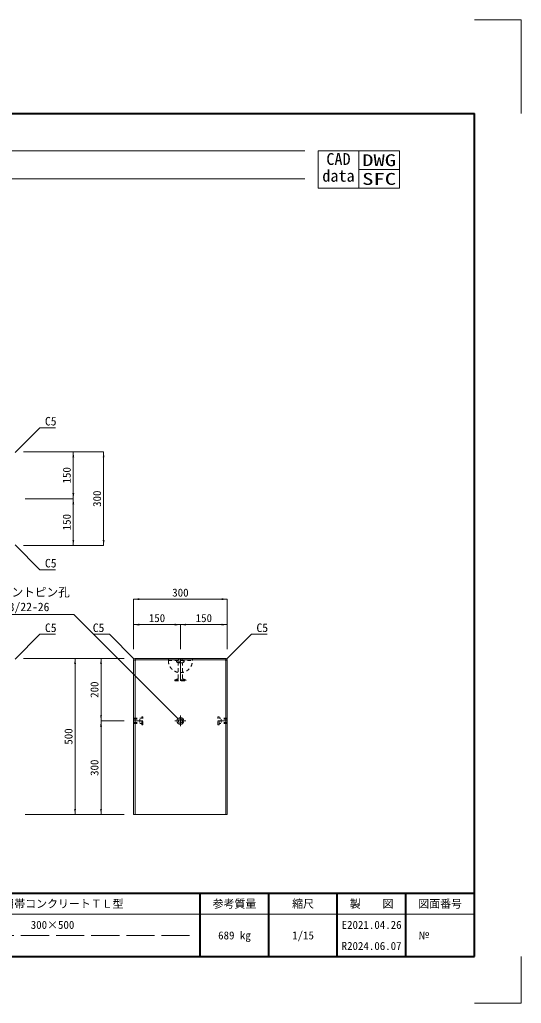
# Model space of a CAD drawing. Units: millimetres at full size, sheet at 1:15. Extents: x 175105 to 189665, y 872472 to 879507.
# Drawn here: x 183007 to 184612, y 872472 to 875622 of the extents above; entities that cross this region are included whole.
import ezdxf
from ezdxf.enums import TextEntityAlignment as Align

# ---------------------------------------------------------------- set-up
doc = ezdxf.new("R2010")
doc.units = ezdxf.units.MM
doc.header["$LTSCALE"] = 15
for name, pattern in [('DASHED', [7.5, 6, -1.5]), ('USER1', [28.575, 19.05, -3.175, 3.175, -3.175]), ('USER2', [1.35, 0.75, -0.6])]:
    doc.linetypes.add(name, pattern=pattern)
for name, color, linetype, lineweight in [('0_2', 7, 'Continuous', 13), ('Defpoints_3', 7, 'Continuous', 13), ('図枠', 7, 'Continuous', 5), ('寸法線', 7, 'Continuous', 13), ('本体', 2, 'Continuous', 5), ('補助線', 8, 'Continuous', 9), ('ｲﾝｻｰﾄ･ｱﾝｶｰ', 3, 'USER2', 9)]:
    doc.layers.add(name, color=color, linetype=linetype, lineweight=lineweight)
doc.styles.add('ＭＳ ゴシック', font='')
doc.styles.get('ＭＳ ゴシック').set_extended_font_data('MS Gothic')

# ---------------------------------------------------------------- blocks, each defined once
blk = doc.blocks.new('filled_arrow')
at = {"color": 0, "linetype": 'Continuous', "lineweight": -2}
blk.add_solid([(7.5, 1.25), (0, 0), (7.5, -1.25)], dxfattribs=at)

msp = doc.modelspace()

# ---------------------------------------------------------------- linework, layer by layer
at = {"layer": '0_2'}
for p, q in [((183962.5, 875201.61), (184222.5, 875201.61)), ((183962.5, 875201.61), (183962.5, 875081.61)), ((184092.5, 875201.61), (184092.5, 875081.61)), ((184222.5, 875201.61), (184222.5, 875081.61)), ((184092.5, 875141.61), (184222.5, 875141.61)), ((183962.5, 875081.61), (184222.5, 875081.61))]:
    msp.add_line(p, q, dxfattribs=at)
at = {"layer": 'Defpoints_3'}
for p, q in [((184462.5, 875621.61), (184612.5, 875621.61)), ((184612.5, 875321.61), (184612.5, 875621.61)), ((184612.5, 872621.61), (184612.5, 872471.61)), ((184462.5, 872471.61), (184612.5, 872471.61))]:
    msp.add_line(p, q, dxfattribs=at)
at = {"layer": '図枠', "lineweight": 40}
for p, q in [((180307.5, 875321.61), (184462.5, 875321.61)), ((184462.5, 872621.61), (184462.5, 875321.61)), ((180307.5, 872824.11), (184462.5, 872824.11)), ((183585, 872621.61), (183585, 872824.11)), ((183804.38, 872621.61), (183804.38, 872824.11)), ((184023.75, 872621.61), (184023.75, 872824.11)), ((184243.13, 872621.61), (184243.13, 872824.11)), ((180307.5, 872621.61), (184462.5, 872621.61))]:
    msp.add_line(p, q, dxfattribs=at)
at = {"layer": '図枠', "lineweight": 13}
for p, q in [((180547.5, 875201.61), (183919.75, 875201.61)), ((180547.5, 875111.61), (183919.75, 875111.61)), ((184462.5, 872756.61), (182370, 872756.61))]:
    msp.add_line(p, q, dxfattribs=at)
at = {"layer": '図枠', "linetype": 'DASHED', "lineweight": 9}
msp.add_line((183551.25, 872689.11), (182673.75, 872689.11), dxfattribs=at)
at = {"layer": '寸法線'}
for p, q in [((183019.86, 874237.55), (183178.93, 874237.55)), ((183019.86, 874237.55), (183275.91, 874237.55)), ((183178.93, 874087.55), (183178.93, 874237.55)), ((183275.91, 873937.55), (183275.91, 874237.55)), ((183024.86, 874087.55), (183178.93, 874087.55)), ((183024.86, 874087.55), (183178.93, 874087.55)), ((183178.93, 873937.55), (183178.93, 874087.55)), ((183019.86, 873937.55), (183178.93, 873937.55)), ((183019.86, 873937.55), (183275.91, 873937.55)), ((183371.69, 873765.87), (183671.69, 873765.87)), ((183371.69, 873606.08), (183371.69, 873765.87)), ((183671.69, 873606.08), (183671.69, 873765.87)), ((183371.69, 873684.32), (183521.69, 873684.32)), ((183371.69, 873606.08), (183371.69, 873684.32)), ((183521.69, 873606.08), (183521.69, 873684.32)), ((183521.69, 873684.32), (183671.69, 873684.32)), ((183521.69, 873606.08), (183521.69, 873684.32)), ((183671.69, 873606.08), (183671.69, 873684.32)), ((183019.86, 873576.08), (183184.5, 873576.08)), ((183184.5, 873076.08), (183184.5, 873576.08)), ((183341.69, 873576.08), (183184.5, 873576.08)), ((183184.5, 873576.08), (183184.5, 873076.08)), ((183267.59, 873376.08), (183267.59, 873576.08)), ((183341.69, 873576.08), (183267.59, 873576.08)), ((183267.59, 873076.08), (183267.59, 873376.08)), ((183341.69, 873376.08), (183267.59, 873376.08)), ((183341.69, 873376.08), (183267.59, 873376.08)), ((183024.86, 873076.08), (183184.5, 873076.08)), ((183341.69, 873076.08), (183184.5, 873076.08)), ((183341.69, 873076.08), (183267.59, 873076.08))]:
    msp.add_line(p, q, dxfattribs=at)
for points in [[(182992.36, 874235.05), (183072.17, 874314.86), (183121.94, 874314.86)], [(182992.36, 873940.05), (183072.17, 873860.25), (183121.94, 873860.25)], [(183513.62, 873383.57), (183180.75, 873716.43), (182872.51, 873716.43)], [(182992.36, 873573.58), (183072.17, 873653.39), (183121.94, 873653.39)], [(183374.19, 873573.58), (183294.38, 873653.39), (183244.61, 873653.39)], [(183669.19, 873573.58), (183749, 873653.39), (183798.77, 873653.39)]]:
    msp.add_lwpolyline(points, dxfattribs=at)
at = {"layer": '本体', "lineweight": 13}
for p, q in [((183371.69, 873571.08), (183376.69, 873576.08)), ((183371.69, 873571.08), (183371.69, 873076.08)), ((183666.69, 873576.08), (183376.69, 873576.08)), ((183666.69, 873576.08), (183671.69, 873571.08)), ((183671.69, 873076.08), (183671.69, 873571.08)), ((183371.69, 873076.08), (183671.69, 873076.08))]:
    msp.add_line(p, q, dxfattribs=at)
at = {"layer": '本体'}
for p, q in [((183376.69, 873569.01), (183371.69, 873571.08)), ((183378.76, 873571.08), (183376.69, 873576.08)), ((183376.69, 873569.01), (183378.76, 873571.08)), ((183376.69, 873569.01), (183376.69, 873076.08)), ((183664.62, 873571.08), (183378.76, 873571.08)), ((183664.62, 873571.08), (183666.69, 873576.08)), ((183664.62, 873571.08), (183666.69, 873569.01)), ((183666.69, 873569.01), (183671.69, 873571.08)), ((183666.69, 873076.08), (183666.69, 873569.01))]:
    msp.add_line(p, q, dxfattribs=at)
at = {"layer": '補助線', "lineweight": 13}
for p, q in [((183521.69, 873576.08), (183521.69, 873504.08)), ((183371.69, 873376.08), (183401.69, 873376.08)), ((183671.69, 873376.08), (183641.69, 873376.08))]:
    msp.add_line(p, q, dxfattribs=at)
at = {"layer": '補助線', "linetype": 'USER1'}
for p, q in [((183504.28, 873376.08), (183539.1, 873376.08)), ((183521.69, 873358.67), (183521.69, 873393.49))]:
    msp.add_line(p, q, dxfattribs=at)
at = {"layer": 'ｲﾝｻｰﾄ･ｱﾝｶｰ'}
for p, q in [((183483.19, 873576.08), (183560.19, 873576.08)), ((183483.19, 873576.08), (183483.19, 873569.08)), ((183483.19, 873569.08), (183560.19, 873569.08)), ((183509.19, 873569.08), (183509.19, 873565.08)), ((183514.69, 873562.08), (183509.19, 873565.08)), ((183509.19, 873565.08), (183534.19, 873565.08)), ((183514.69, 873562.08), (183528.69, 873562.08)), ((183514.69, 873513.19), (183514.69, 873562.08)), ((183515.69, 873576.08), (183515.69, 873569.08)), ((183527.69, 873576.08), (183527.69, 873569.08)), ((183528.69, 873562.08), (183534.19, 873565.08)), ((183528.69, 873513.19), (183528.69, 873562.08)), ((183534.19, 873569.08), (183534.19, 873565.08)), ((183560.19, 873576.08), (183560.19, 873569.08)), ((183512.47, 873510.29), (183504.19, 873508.08)), ((183504.19, 873508.08), (183504.19, 873504.08)), ((183504.19, 873508.08), (183539.19, 873508.08)), ((183504.19, 873504.08), (183539.19, 873504.08)), ((183530.91, 873510.29), (183539.19, 873508.08)), ((183539.19, 873508.08), (183539.19, 873504.08)), ((183371.69, 873367.83), (183371.69, 873384.33)), ((183371.69, 873384.33), (183397.69, 873384.33)), ((183371.69, 873381.33), (183391.69, 873381.33)), ((183371.69, 873370.83), (183391.69, 873370.83)), ((183391.69, 873370.83), (183391.69, 873381.33)), ((183397.69, 873388.83), (183401.69, 873388.83)), ((183397.69, 873363.33), (183397.69, 873388.83)), ((183401.69, 873363.33), (183401.69, 873388.83)), ((183645.69, 873388.83), (183641.69, 873388.83)), ((183641.69, 873363.33), (183641.69, 873388.83)), ((183645.69, 873363.33), (183645.69, 873388.83)), ((183671.69, 873384.33), (183645.69, 873384.33)), ((183651.69, 873370.83), (183651.69, 873381.33)), ((183671.69, 873381.33), (183651.69, 873381.33)), ((183671.69, 873370.83), (183651.69, 873370.83)), ((183671.69, 873367.83), (183671.69, 873384.33)), ((183371.69, 873367.83), (183397.69, 873367.83)), ((183397.69, 873363.33), (183401.69, 873363.33)), ((183645.69, 873363.33), (183641.69, 873363.33)), ((183671.69, 873367.83), (183645.69, 873367.83))]:
    msp.add_line(p, q, dxfattribs=at)
at = {"layer": 'ｲﾝｻｰﾄ･ｱﾝｶｰ', "linetype": 'Continuous'}
for radius in [11.01, 6.85]:
    msp.add_circle((183521.69, 873376.08), radius, dxfattribs=at)
at = {"layer": 'ｲﾝｻｰﾄ･ｱﾝｶｰ'}
for centre, radius, start, end in [((183521.69, 873569.08), 38.5, 180, 0), ((183511.69, 873513.19), 3, 284.9984, 0), ((183531.69, 873513.19), 3, 180, 255.00238)]:
    msp.add_arc(centre, radius, start, end, dxfattribs=at)

# ---------------------------------------------------------------- block references
at = {"layer": '寸法線'}
for p, xscale, yscale, rotation in [((183178.93, 874237.55), 2.4, 2.4, 270), ((183275.91, 874237.55), 2.4, 2.4, 270), ((183178.93, 874087.55), 2.4, 2.4, 90), ((183178.93, 874087.55), 2.4, 2.4, 270), ((183178.93, 873937.55), 2.4, 2.4, 90), ((183275.91, 873937.55), 2.4, 2.4, 90), ((183671.69, 873765.87), 2.4, 2.4, 180), ((183521.69, 873684.32), 2.4, 2.4, 180), ((183671.69, 873684.32), 2.4, 2.4, 180), ((183184.5, 873576.08), 2.4, 2.4, 270), ((183184.5, 873576.08), 2.4, 2.4, 270), ((183267.59, 873576.08), 2.4, 2.4, 270), ((183374.19, 873573.58), 0.185, 0.185, 135), ((183669.19, 873573.58), 0.185, 0.185, 45), ((183267.59, 873376.08), 2.4, 2.4, 90), ((183267.59, 873376.08), 2.4, 2.4, 270), ((183513.62, 873383.57), 0.185, 0.185, 135), ((183184.5, 873076.08), 2.4, 2.4, 90), ((183184.5, 873076.08), 2.4, 2.4, 90), ((183267.59, 873076.08), 2.4, 2.4, 90)]:
    msp.add_blockref('filled_arrow', p, dxfattribs=dict(at, xscale=xscale, yscale=yscale, rotation=rotation))
at = {"layer": '寸法線', "xscale": 2.4, "yscale": 2.4}
for p in [(183371.69, 873765.87), (183371.69, 873684.32), (183521.69, 873684.32)]:
    msp.add_blockref('filled_arrow', p, dxfattribs=at)

# ---------------------------------------------------------------- texts
at = {"layer": '0_2', "style": 'ＭＳ ゴシック'}
for s, p in [('CAD', (183988.65, 875194.31)), ('data', (183975.7, 875140.71))]:
    msp.add_text(s, height=37.98, dxfattribs=at).set_placement(p, align=Align.TOP_LEFT)
at = {"layer": '0_2', "style": 'ＭＳ ゴシック', "width": 1.4}
for s, p in [('DWG', (184157.5, 875171.61)), ('SFC', (184157.5, 875111.61))]:
    msp.add_text(s, height=37.98, dxfattribs=at).set_placement(p, align=Align.MIDDLE_CENTER)
at = {"layer": '図枠', "style": 'ＭＳ ゴシック'}
for s, p in [('護岸用帯コンクリートＴＬ型', (183112.5, 872790.36)), ('参考質量', (183694.69, 872790.36)), ('縮尺', (183914.06, 872790.36)), ('製\u3000\u3000図', (184133.44, 872790.36)), ('図面番号', (184352.81, 872790.36)), ('300×500', (183112.5, 872722.86)), ('E2021.04.26', (184133.44, 872722.86)), ('689 kg', (183694.69, 872689.11)), ('1/15', (183914.06, 872689.11)), ('R2024.06.07', (184133.44, 872655.36))]:
    msp.add_text(s, height=25.63, dxfattribs=at).set_placement(p, align=Align.MIDDLE_CENTER)
msp.add_text('№', height=25.63, dxfattribs=at).set_placement((184283.19, 872689.11), align=Align.MIDDLE_LEFT)
at = {"layer": '寸法線', "style": 'ＭＳ ゴシック'}
for p in [(183088.17, 874349.42), (183088.17, 873894.81), (183088.17, 873687.95), (183765, 873687.95)]:
    msp.add_text('C5', height=27.34, dxfattribs=at).set_placement(p, align=Align.TOP_LEFT)
for s, p in [('150', (183157.93, 874162.55)), ('300', (183254.91, 874087.55)), ('150', (183157.93, 874012.55)), ('200', (183246.59, 873476.08)), ('500', (183163.5, 873326.08)), ('500', (183163.5, 873326.08)), ('300', (183246.59, 873226.08))]:
    msp.add_text(s, height=25.63, rotation=90, dxfattribs=at).set_placement(p, align=Align.MIDDLE_CENTER)
for s, p in [('ジョイントピン孔', (182869.45, 873766.08)), ('φ13/22-26', (182925.39, 873719.28))]:
    msp.add_text(s, height=27.34, dxfattribs=at).set_placement(p, align=Align.BOTTOM_LEFT)
for s, p in [('300', (183521.69, 873786.87)), ('150', (183446.69, 873705.32)), ('150', (183596.69, 873705.32))]:
    msp.add_text(s, height=25.63, dxfattribs=at).set_placement(p, align=Align.MIDDLE_CENTER)
msp.add_text('C5', height=27.34, dxfattribs=at).set_placement((183278.38, 873687.95), align=Align.TOP_RIGHT)

doc.saveas('drawing.dxf')
